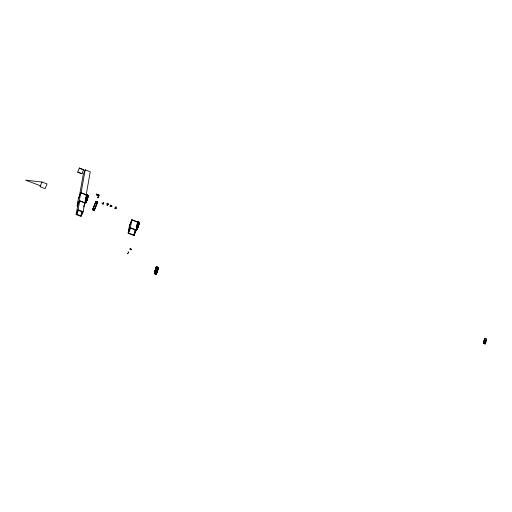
<?xml version="1.0" encoding="UTF-8"?>
<svg xmlns="http://www.w3.org/2000/svg" width="512" height="512" viewBox="0 0 512 512"><rect width="100%" height="100%" fill="white"/><g stroke="black" fill="none" stroke-linecap="round" stroke-linejoin="round"><path stroke-width="0.77" d="M103.456 203.533C104.166 201.69 102.963 205.011 103.475 203.386M103.398 203.699C103.84 202.79 102.79 205.299 103.475 203.462M87.251 194.995L86.637 194.803L87.251 195.034M107.379 204.218L107.789 204.506M107.731 203.808L108.09 204.051L107.539 203.68M137.395 222.099L138.579 222.323L137.888 221.35M137.894 221.626L138.291 221.702L137.792 221.382M156.64 266.982L157.165 267.168L156.672 267.085M110.355 205.677L110.214 206.099L110.63 204.998L110.08 206.47L110.445 205.382M110.918 205.677L110.746 206.048M77.696 172.122L81.933 173.734L77.696 172.122L79.347 168.045L83.552 169.824L79.347 168.045M78.144 201.6L77.363 205.965L79.475 200.883L84.979 202.976L84.077 205.158M84.838 202.349L83.168 211.763L81.229 216.454L76.141 214.522L78.227 202.752M79.341 196.474L83.245 174.509L85.184 169.818L90.272 171.75L86.234 194.502M76.723 214.291L78.349 210.381L82.586 211.994L80.966 215.904L76.723 214.291L77.146 211.936M80.762 192.602L78.496 198.08L77.075 206.08L79.341 200.608L80.762 192.602L86.694 194.861L85.274 202.861L83.571 206.97M76.141 214.522L78.086 209.83L79.757 200.416M81.011 193.35L85.184 169.818M80.966 215.904L81.798 211.194M84.979 202.976L85.498 200.064M85.754 198.611L86.016 197.158M86.362 195.866L85.888 198.528L87.584 199.174L86.938 200.742L85.216 200.096M85.133 201.875L86.259 202.304L86.854 198.97M86.195 202.17L87.226 198.598M87.411 198.074L86.259 202.304M85.389 200.038L86.874 200.602L88.032 195.898M87.584 199.174L88.179 195.84L87.712 196.902M85.946 195.712L88.064 196.518L88.262 195.654C85.978 193.965 88.461 196.602 86.266 195.456M86.739 199.654L88.429 195.968L87.046 195.411M92.589 209.786L95.949 201.299L97.645 201.939L97.523 202.605L94.285 210.432L92.589 209.786L96.051 201.376L92.704 209.786L94.189 210.349L97.645 201.939M92.704 209.786L92.806 209.197M98.867 195.782L96.55 194.899L96.749 194.042L98.867 194.848C96.288 202.368 99.853 193.274 98.669 195.706M96.55 194.899L96.749 194.042M94.189 210.349L94.291 209.766M94.285 210.432L94.406 209.76M95.949 201.299L95.834 201.965L97.523 202.605M97.843 197.658L98.867 194.848M98.054 197.741L98.982 195.117M97.427 202.528L97.53 201.939L94.586 209.05M128.147 233.222L129.568 225.222L131.834 219.744L137.766 222.003L136.346 230.003L134.08 235.482L128.147 233.222L130.413 227.75L131.834 219.744M128.435 233.107L130.541 228.026L136.051 230.118L133.946 235.2L128.435 233.107L129.728 225.83M131.706 221.478L131.962 220.019L136.787 221.856M133.946 235.2L134.982 229.382M134.08 235.482L134.464 233.299M136.442 227.936L137.37 223.174M137.555 222.643L137.082 225.312L138.56 225.875L137.997 227.245L136.512 226.682M137.363 227.578L137.011 229.574L137.811 226.874M135.942 229.286L137.075 229.715L137.472 227.264M137.075 229.715L138.074 226.15M137.997 227.245L138.586 223.91M136.365 226.739L138.061 227.386L138.656 224.051M138.56 225.875L139.155 222.541M138.061 227.386L139.386 222.304L137.971 221.766M139.386 222.304L138.566 225.203L139.29 222.496M154.56 273.773L155.155 270.438L156.474 267.309L155.885 270.643L154.56 273.773L156.256 274.419L158.138 268.435L156.019 267.629L158.304 268.749L157.024 271.878M156.57 266.835L158.259 267.77L156.934 272.851L155.213 272.211L155.802 268.877L155.277 272.346L156.762 272.915L156.192 274.278L154.707 273.715L155.866 269.011M155.936 267.827C154.771 266.182 158.618 268.966 156.838 267.226M155.974 268.813L156.544 267.45L158.022 268.013L156.864 272.717L155.386 272.147L155.859 269.485M155.386 272.147L156.544 267.45M156.192 274.278L156.429 272.947M156.256 274.419L156.614 272.416M156.864 272.717L157.101 271.379M158.016 268.64L158.259 267.77M158.304 268.749L158.426 268.083L156.058 267.162L157.478 267.456L157.498 267.085L156.23 266.701L156.442 267.136M483.462 343.309L484.704 338.413L486.4 339.053L485.811 342.387L485.158 343.955L483.462 343.309L484.704 338.413M483.61 343.251L484.768 338.547L486.253 339.11L485.094 343.814L483.61 343.251L484.083 340.582M485.094 343.814L485.453 341.811M485.158 343.955L486.4 339.053M103.085 203.187L102.944 203.584M110.874 205.83L111.104 205.19L110.822 205.85M102.938 203.494L102.701 204.173L103.098 203.29M103.021 203.386L103.264 202.701L102.95 203.667M103.629 203.283L103.494 203.661M102.016 202.976L101.984 203.046M110.822 205.747L110.547 206.65L110.771 206.093M41.978 182.022L40.038 186.714L45.12 188.646L47.066 183.955L41.978 182.022L25.6 180.141L40.858 185.946M81.933 173.734L83.584 169.658M78.784 197.965L80.89 192.877L85.715 194.714M87.744 196.883L88.262 195.654M87.782 197.53L88.429 195.968M129.856 225.107L131.962 220.019M137.261 221.997L137.267 221.498L137.146 222.163L139.27 222.97M138.362 225.114L139.174 223.162M137.875 226.496L139.501 222.573M154.707 273.715L155.277 272.346M157.357 270.688L157.786 269.645M157.99 269.126L158.426 268.083M127.52 253.562L128.077 253.734M107.808 204.038L107.616 203.693M156.998 267.194L156.851 267.142M115.488 208.301L115.136 208.358M86.554 194.752L86.938 195.091M137.184 221.664C139.642 222.835 138.01 220.499 137.44 221.562M107.866 203.866L107.494 203.872M116.026 208.371C117.158 207.584 113.331 207.405 115.853 208.346C117.101 209.562 113.312 207.802 115.462 208.096M115.328 208.218L115.488 208.518M127.949 253.741L127.693 253.376M130.387 249.165C128.589 249.325 132.646 250.566 130.771 249.299M155.072 270.669L154.534 270.784L155.469 271.405M155.469 271.866L154.355 271.213L155.085 271.155M156.422 268.55L156.051 268.333L156.416 268.346M86.758 195.501L86.317 194.918M107.501 204.026C105.837 203.654 108.211 205.466 108.269 204.493M156.877 266.938L157.043 267.008M130.586 249.421L130.656 249.446M86.835 194.765L87.162 194.938M86.797 195.213C88.691 195.891 86.451 193.792 86.221 194.816M96.672 194.234L98.08 194.771M484.115 341.747L485.811 342.387M484.179 341.882L485.664 342.445M96.634 194.707L98.752 195.514M86.022 195.52L88.141 196.326M85.952 198.669L87.437 199.232M85.28 200.237L86.765 200.8M137.773 222.624L139.386 223.238M79.341 200.608L85.274 202.861M137.011 225.178L138.707 225.818M136.589 227.718L137.722 228.154M136.09 227.642L137.574 228.211M130.413 227.75L136.346 230.003M78.086 209.83L83.168 211.763M155.885 270.643L157.581 271.29M155.949 270.784L157.434 271.347M155.878 270.086L155.488 270.106M137.958 221.958L137.594 221.946M156.557 267.52L156.973 267.539M107.034 203.629L108.486 204.23L107.034 203.629M111.731 206.554L111.93 206.042L111.731 206.554M154.656 270.477L154.541 271.142L154.656 270.477M115.398 207.859L115.904 208.096L115.398 207.859M130.054 248.774L131.482 249.427L130.054 248.774M130.515 248.986L131.021 249.216L130.515 248.986M115.808 206.918L116.32 207.162L115.878 206.893M128.102 252.019L128.614 252.262L128.102 252.019M106.925 205.152L107.437 205.389L106.957 205.139"/></g></svg>
